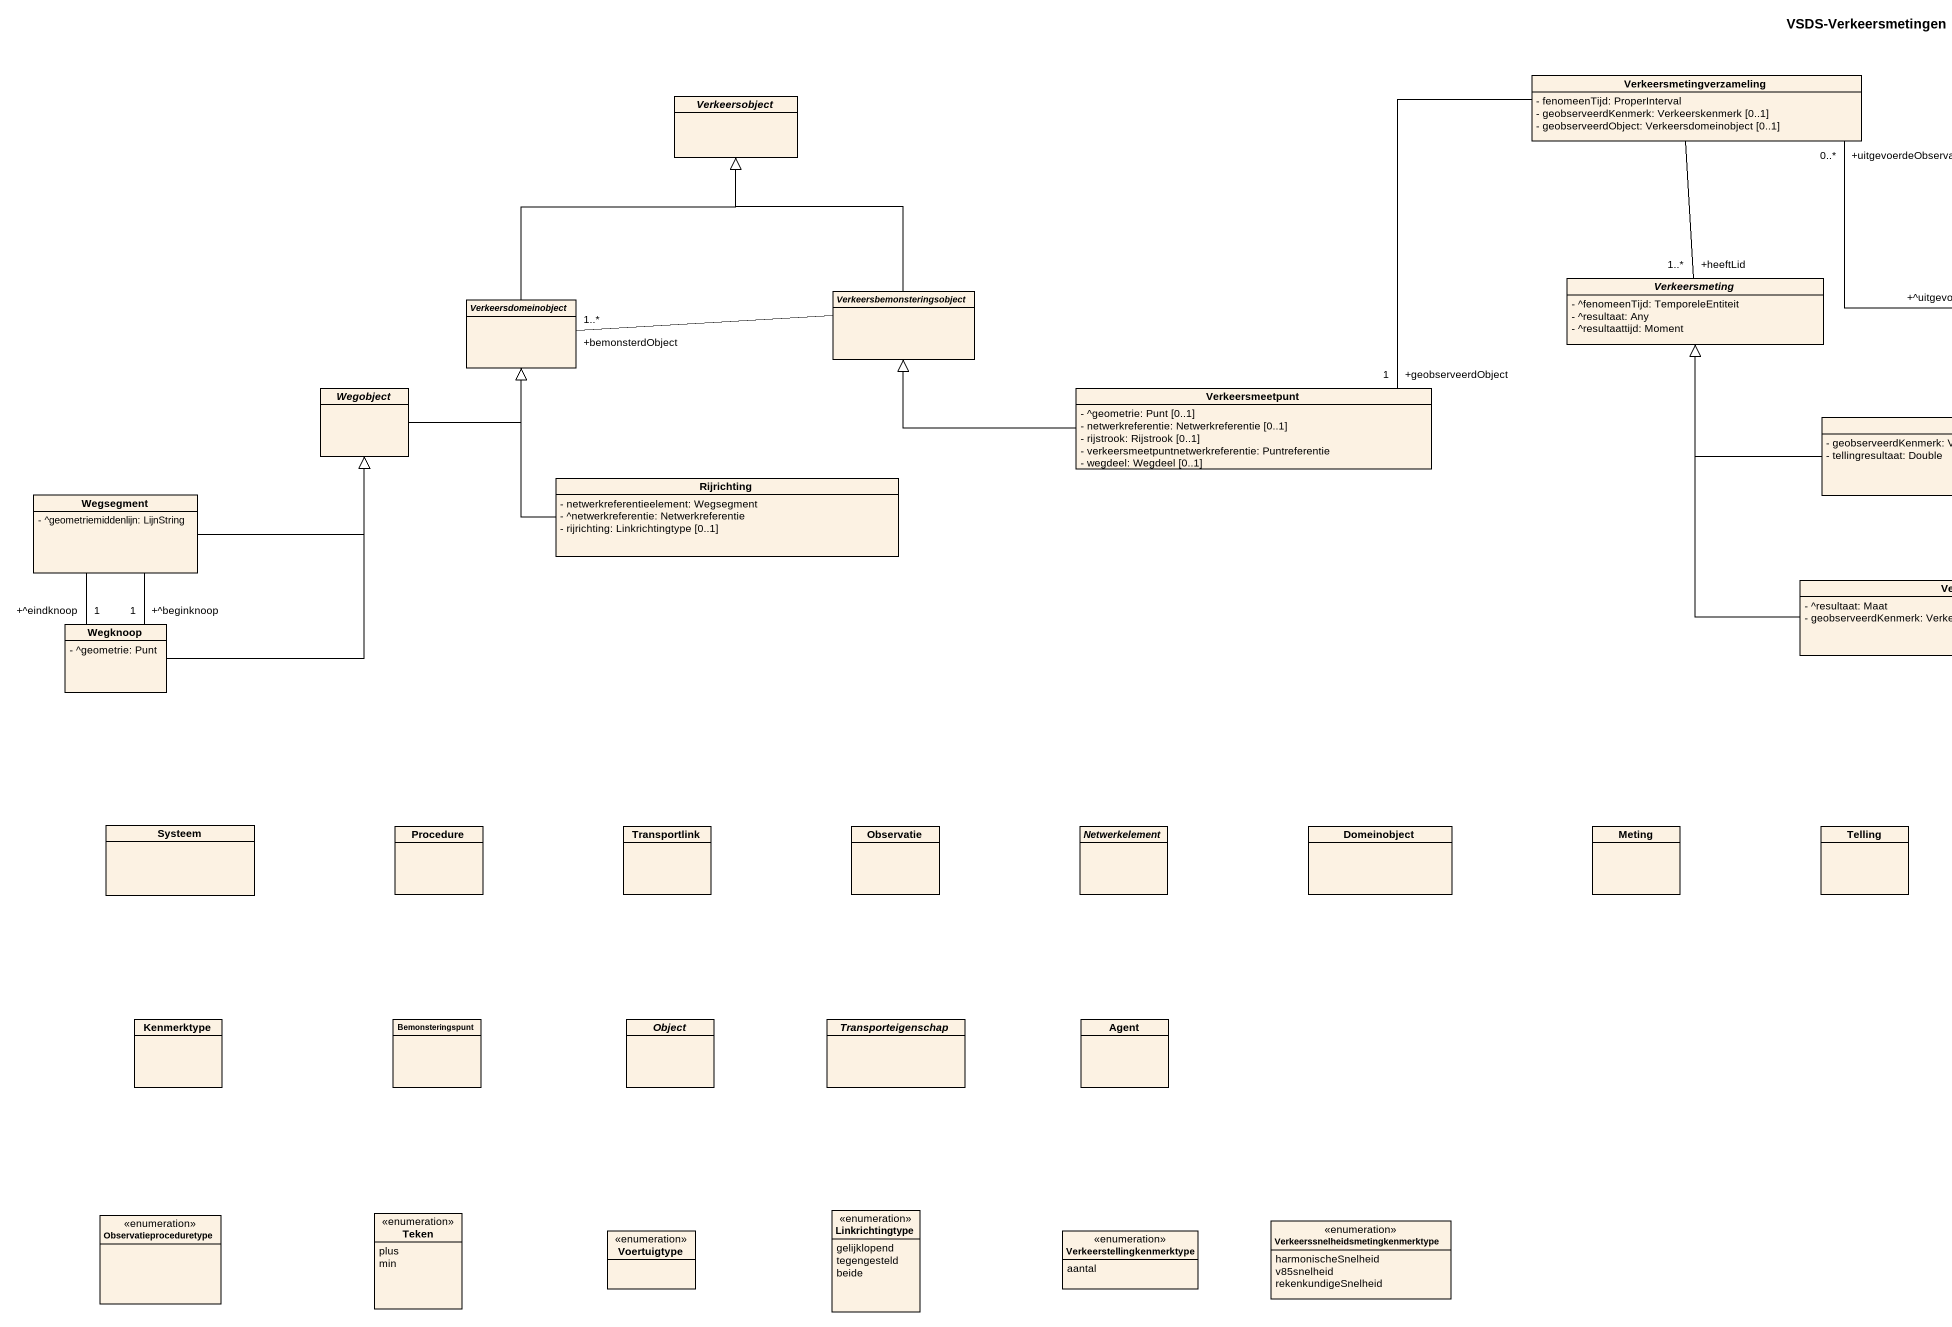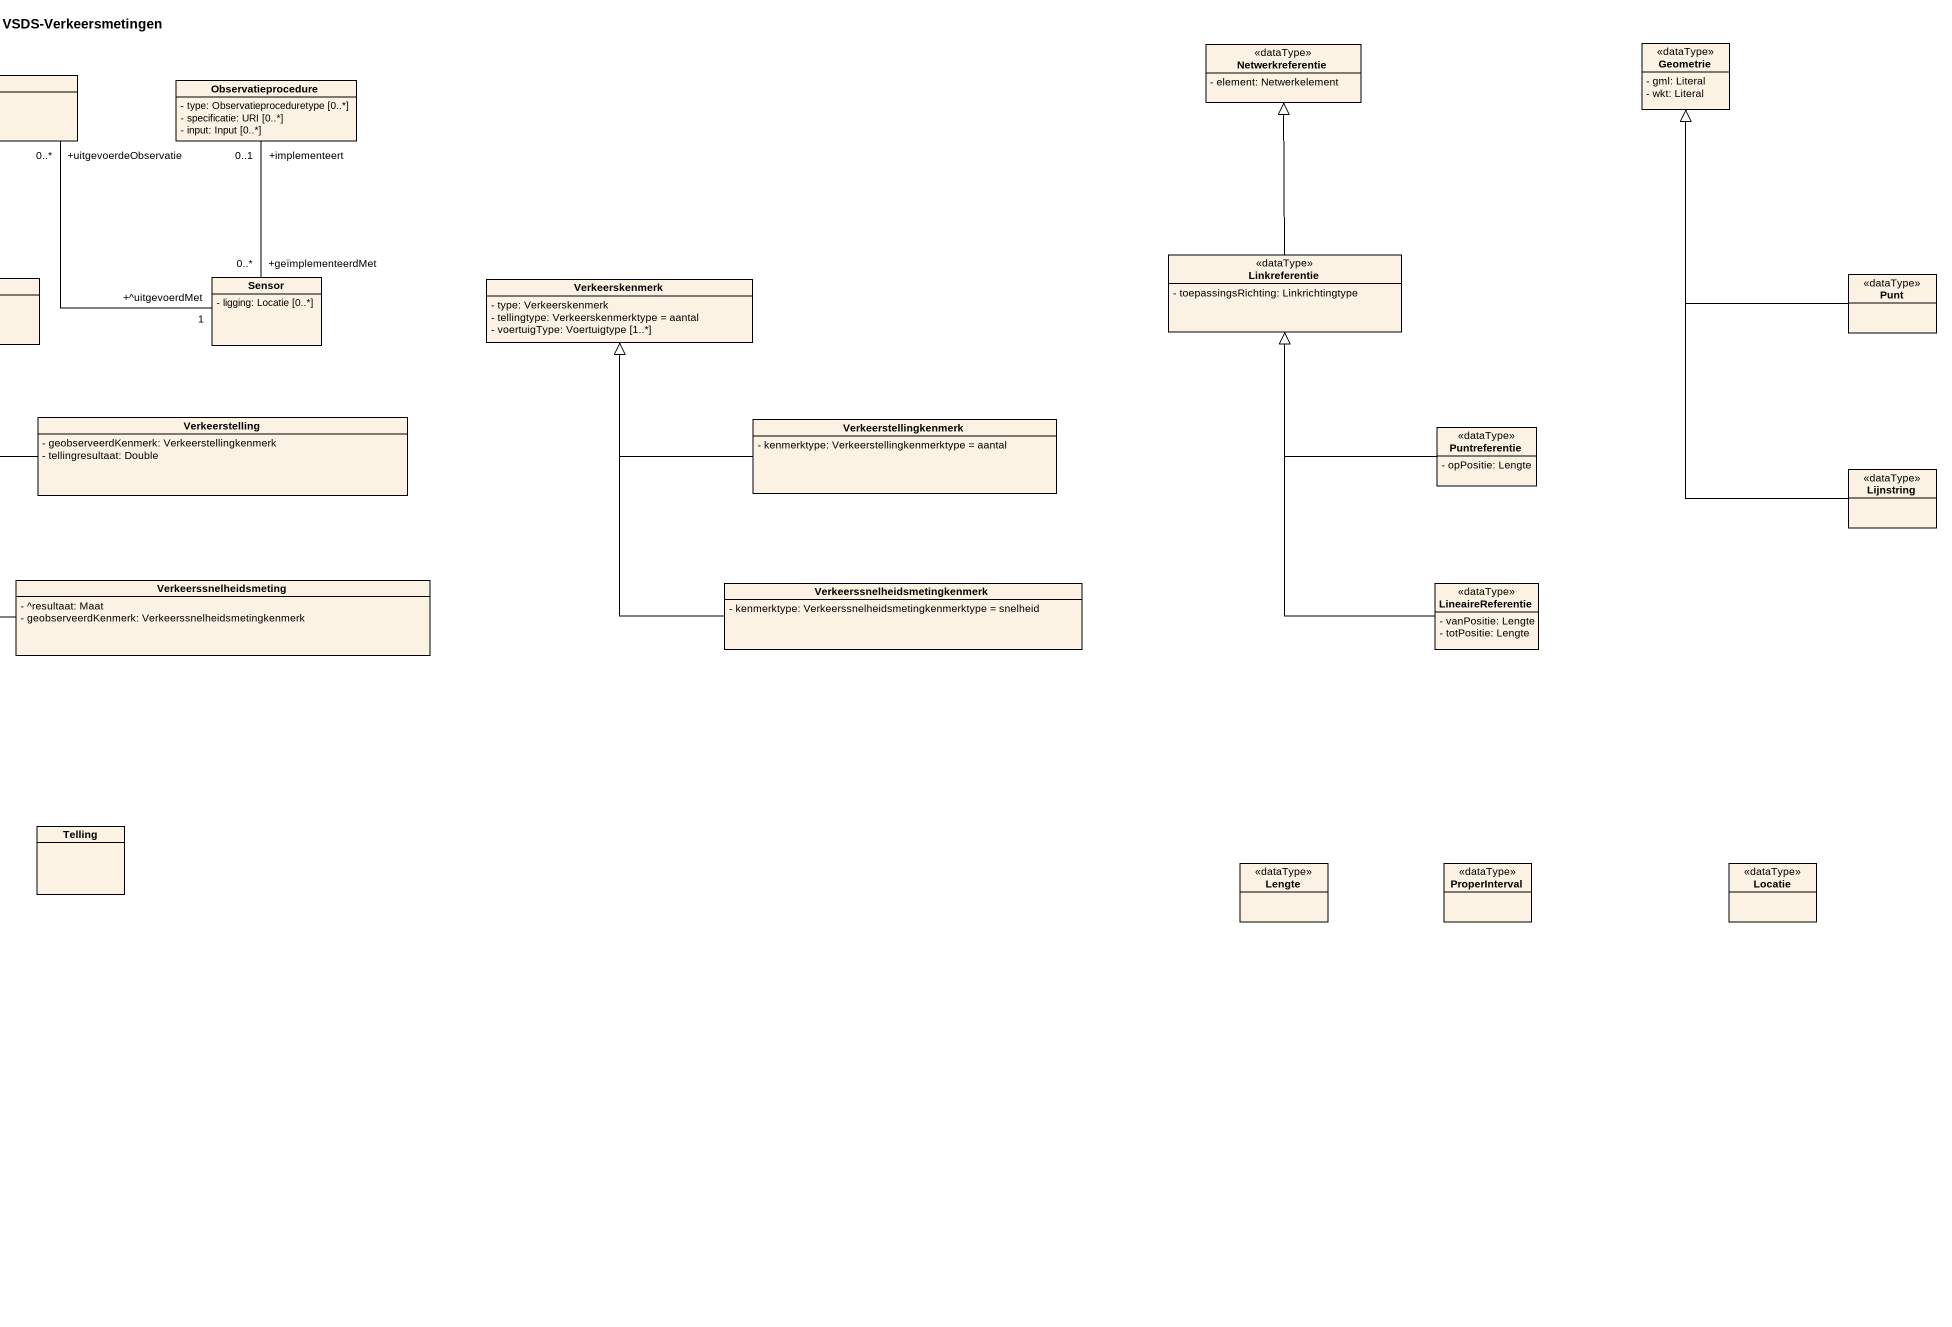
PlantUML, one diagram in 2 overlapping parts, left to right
@startuml
title VSDS-Verkeersmetingen
hide circle
hide empty members
skinparam classAttributeIconSize 0
class Netwerkreferentie <<dataType>> {
  - element: Netwerkelement
}
class Geometrie <<dataType>> {
  - gml: Literal
  - wkt: Literal
}
abstract class Verkeersobject
class Verkeersmetingverzameling {
  - fenomeenTijd: ProperInterval
  - geobserveerdKenmerk: Verkeerskenmerk [0..1]
  - geobserveerdObject: Verkeersdomeinobject [0..1]
}
class Observatieprocedure {
  - type: Observatieproceduretype [0..*]
  - specificatie: URI [0..*]
  - input: Input [0..*]
}
abstract class Verkeersbemonsteringsobject
abstract class Verkeersmeting {
  - ^fenomeenTijd: TemporeleEntiteit
  - ^resultaat: Any
  - ^resultaattijd: Moment
}
class Sensor {
  - ligging: Locatie [0..*]
}
class Verkeerskenmerk {
  - type: Verkeerskenmerk
  - tellingtype: Verkeerskenmerktype = aantal
  - voertuigType: Voertuigtype [1..*]
}
class Linkreferentie <<dataType>> {
  - toepassingsRichting: Linkrichtingtype
}
class Punt <<dataType>>
abstract class Verkeersdomeinobject
abstract class Wegobject
class Verkeersmeetpunt {
  - ^geometrie: Punt [0..1]
  - netwerkreferentie: Netwerkreferentie [0..1]
  - rijstrook: Rijstrook [0..1]
  - verkeersmeetpuntnetwerkreferentie: Puntreferentie
  - wegdeel: Wegdeel [0..1]
}
class Verkeerstelling {
  - geobserveerdKenmerk: Verkeerstellingkenmerk
  - tellingresultaat: Double
}
class Verkeerstellingkenmerk {
  - kenmerktype: Verkeerstellingkenmerktype = aantal
}
class Puntreferentie <<dataType>> {
  - opPositie: Lengte
}
class Wegsegment {
  - ^geometriemiddenlijn: LijnString
}
class Rijrichting {
  - netwerkreferentieelement: Wegsegment
  - ^netwerkreferentie: Netwerkreferentie
  - rijrichting: Linkrichtingtype [0..1]
}
class Lijnstring <<dataType>>
class Verkeerssnelheidsmeting {
  - ^resultaat: Maat
  - geobserveerdKenmerk: Verkeerssnelheidsmetingkenmerk
}
class "Verkeerssnelheidsmetingkenmerk" as Verkeerssnelheidsmetingkenme {
  - kenmerktype: Verkeerssnelheidsmetingkenmerktype = snelheid
}
class LineaireReferentie <<dataType>> {
  - vanPositie: Lengte
  - totPositie: Lengte
}
class Wegknoop {
  - ^geometrie: Punt
}
class Systeem
class Procedure
class Transportlink
class Observatie
abstract class Netwerkelement
class Domeinobject
class Meting
class Telling
class Lengte <<dataType>>
class ProperInterval <<dataType>>
class Locatie <<dataType>>
class Kenmerktype
class Bemonsteringspunt
abstract class "Object" as Object_
abstract class Transporteigenschap
class "Agent" as Agent_
enum Observatieproceduretype
enum Teken {
  plus
  min
}
enum Linkrichtingtype {
  gelijklopend
  tegengesteld
  beide
}
enum Voertuigtype
enum Verkeerstellingkenmerktype {
  aantal
}
enum "Verkeerssnelheidsmetingkenmerktype" as Verkeerssnelheidsmetingkenme_2 {
  harmonischeSnelheid
  v85snelheid
  rekenkundigeSnelheid
}
Verkeersmetingverzameling -- "+heeftLid\n1..*" Verkeersmeting
Verkeersmetingverzameling "+uitgevoerdeObservatie\n0..*" -right- "+^uitgevoerdMet\n1" Sensor
Verkeersmetingverzameling -- "+geobserveerdObject\n1" Verkeersmeetpunt
Verkeersbemonsteringsobject -up-|> Verkeersobject
Verkeersbemonsteringsobject -left- "+bemonsterdObject\n1..*" Verkeersdomeinobject
Sensor "+geïmplementeerdMet\n0..*" -up- "+implementeert\n0..1" Observatieprocedure
Linkreferentie -up-|> Netwerkreferentie
Punt -up-|> Geometrie
Verkeersdomeinobject -up-|> Verkeersobject
Wegobject -right-|> Verkeersdomeinobject
Verkeersmeetpunt -left-|> Verkeersbemonsteringsobject
Verkeerstelling -left-|> Verkeersmeting
Verkeerstellingkenmerk -left-|> Verkeerskenmerk
Puntreferentie -up-|> Linkreferentie
Wegsegment -right-|> Wegobject
Wegsegment -- "+^eindknoop\n1" Wegknoop
Wegsegment -- "+^beginknoop\n1" Wegknoop
Rijrichting -up-|> Verkeersdomeinobject
Lijnstring -up-|> Geometrie
Verkeerssnelheidsmeting -up-|> Verkeersmeting
Verkeerssnelheidsmetingkenme -up-|> Verkeerskenmerk
LineaireReferentie -up-|> Linkreferentie
Wegknoop -up-|> Wegobject
@enduml
